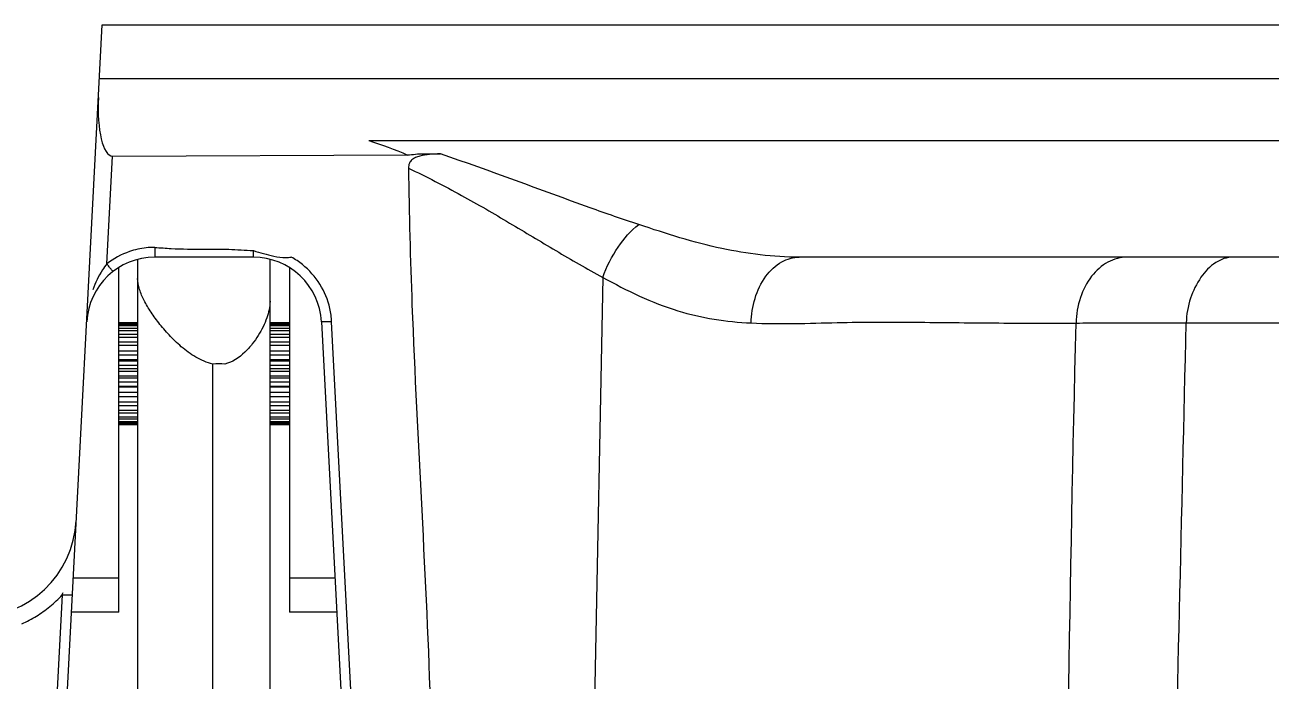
# Model space of a CAD drawing. Header units: millimetres. Extents: x -73584 to -37571, y -61249 to -50748.
# Drawn here: x -54093.75 to -54057.2, y -59217.72 to -59198.48 of the extents above; entities that cross this region are included whole.
import ezdxf

# ---------------------------------------------------------------- set-up
doc = ezdxf.new("R2010")
doc.units = ezdxf.units.MM
doc.header["$LTSCALE"] = 200
doc.layers.add('DIM', color=3, linetype='Continuous')

# ---------------------------------------------------------------- blocks, each defined once
blk = doc.blocks.new('12586')
at = {"color": 7, "linetype": 'Continuous'}
for p, q in [((-40180.123, -54896.429), (-40178.848, -54872.11)), ((-40178.848, -54872.11), (-40064.445, -54872.11)), ((-40064.362, -54873.691), (-40178.931, -54873.691)), ((-40171.035, -54875.502), (-40072.109, -54875.502)), ((-40178.716, -54879.115), (-40178.55, -54875.956)), ((-40178.55, -54875.956), (-40169.9, -54875.924)), ((-40177.307, -54878.634), (-40177.307, -54878.921)), ((-40174.417, -54878.921), (-40177.307, -54878.921)), ((-40174.417, -54878.921), (-40174.417, -54878.726)), ((-40084.872, -54878.921), (-40158.409, -54878.921)), ((-40178.362, -54889.334), (-40178.362, -54879.223)), ((-40177.812, -54878.989), (-40177.812, -54882.111)), ((-40173.929, -54896.055), (-40173.929, -54878.989)), ((-40173.362, -54879.225), (-40173.362, -54889.334)), ((-40178.362, -54880.837), (-40177.812, -54880.837)), ((-40178.362, -54880.85), (-40177.812, -54880.85)), ((-40178.362, -54880.889), (-40177.812, -54880.889)), ((-40178.362, -54880.929), (-40177.812, -54880.929)), ((-40178.362, -54881.004), (-40177.812, -54881.004)), ((-40178.362, -54881.069), (-40177.812, -54881.069)), ((-40173.929, -54880.837), (-40173.362, -54880.837)), ((-40173.929, -54880.85), (-40173.362, -54880.85)), ((-40173.929, -54880.889), (-40173.362, -54880.889)), ((-40173.929, -54880.929), (-40173.362, -54880.929)), ((-40173.929, -54881.004), (-40173.362, -54881.004)), ((-40173.929, -54881.069), (-40173.362, -54881.069)), ((-40172.42, -54880.816), (-40171.585, -54896.755)), ((-40171.323, -54896.026), (-40172.121, -54880.813)), ((-40178.362, -54881.177), (-40177.812, -54881.177)), ((-40178.362, -54881.264), (-40177.812, -54881.264)), ((-40178.362, -54881.401), (-40177.812, -54881.401)), ((-40178.362, -54881.506), (-40177.812, -54881.506)), ((-40173.929, -54881.177), (-40173.362, -54881.177)), ((-40173.929, -54881.264), (-40173.362, -54881.264)), ((-40173.929, -54881.401), (-40173.362, -54881.401)), ((-40173.929, -54881.506), (-40173.362, -54881.506)), ((-40178.362, -54881.665), (-40177.812, -54881.665)), ((-40178.362, -54881.784), (-40177.812, -54881.784)), ((-40173.929, -54881.665), (-40173.362, -54881.665)), ((-40173.929, -54881.784), (-40173.362, -54881.784)), ((-40177.812, -54881.932), (-40178.362, -54881.932)), ((-40178.362, -54881.959), (-40177.812, -54881.959)), ((-40178.362, -54882.086), (-40177.812, -54882.086)), ((-40177.812, -54882.198), (-40178.362, -54882.198)), ((-40177.812, -54882.111), (-40177.812, -54882.557)), ((-40175.605, -54896.055), (-40175.605, -54882.057)), ((-40173.362, -54881.932), (-40173.929, -54881.932)), ((-40173.929, -54881.959), (-40173.362, -54881.959)), ((-40173.929, -54882.086), (-40173.362, -54882.086)), ((-40173.362, -54882.198), (-40173.929, -54882.198)), ((-40178.362, -54882.269), (-40177.812, -54882.269)), ((-40178.362, -54882.399), (-40177.812, -54882.399)), ((-40177.812, -54882.47), (-40178.362, -54882.47)), ((-40178.362, -54882.582), (-40177.812, -54882.582)), ((-40177.812, -54882.557), (-40177.812, -54896.055)), ((-40173.929, -54882.269), (-40173.362, -54882.269)), ((-40173.929, -54882.399), (-40173.362, -54882.399)), ((-40173.362, -54882.47), (-40173.929, -54882.47)), ((-40173.929, -54882.582), (-40173.362, -54882.582)), ((-40178.362, -54882.709), (-40177.812, -54882.709)), ((-40177.812, -54882.736), (-40178.362, -54882.736)), ((-40178.362, -54882.884), (-40177.812, -54882.884)), ((-40173.929, -54882.709), (-40173.362, -54882.709)), ((-40173.362, -54882.736), (-40173.929, -54882.736)), ((-40173.929, -54882.884), (-40173.362, -54882.884)), ((-40178.362, -54883.003), (-40177.812, -54883.003)), ((-40178.362, -54883.162), (-40177.812, -54883.162)), ((-40178.362, -54883.267), (-40177.812, -54883.267)), ((-40173.929, -54883.003), (-40173.362, -54883.003)), ((-40173.929, -54883.162), (-40173.362, -54883.162)), ((-40173.929, -54883.267), (-40173.362, -54883.267)), ((-40178.362, -54883.404), (-40177.812, -54883.404)), ((-40178.362, -54883.491), (-40177.812, -54883.491)), ((-40178.362, -54883.599), (-40177.812, -54883.599)), ((-40178.362, -54883.664), (-40177.812, -54883.664)), ((-40173.929, -54883.404), (-40173.362, -54883.404)), ((-40173.929, -54883.491), (-40173.362, -54883.491)), ((-40173.929, -54883.599), (-40173.362, -54883.599)), ((-40173.929, -54883.664), (-40173.362, -54883.664)), ((-40178.362, -54883.739), (-40177.812, -54883.739)), ((-40178.362, -54883.779), (-40177.812, -54883.779)), ((-40178.362, -54883.818), (-40177.812, -54883.818)), ((-40178.362, -54883.831), (-40177.812, -54883.831)), ((-40173.929, -54883.739), (-40173.362, -54883.739)), ((-40173.929, -54883.779), (-40173.362, -54883.779)), ((-40173.929, -54883.818), (-40173.362, -54883.818)), ((-40173.929, -54883.831), (-40173.362, -54883.831)), ((-40178.362, -54888.334), (-40179.698, -54888.334)), ((-40172.026, -54888.334), (-40173.362, -54888.334)), ((-40180.024, -54888.829), (-40180.366, -54895.358)), ((-40178.362, -54889.334), (-40179.751, -54889.334)), ((-40171.974, -54889.334), (-40173.362, -54889.334))]:
    blk.add_line(p, q, dxfattribs=at)
for centre, radius, start, end in [((-40177.307, -54880.921), 2, 90, 177), ((-40177.3, -54880.947), 2.315, 108.9343, 127.7028), ((-40177.306, -54880.941), 2.308, 96.3397, 108.8435), ((-40177.307, -54880.935), 2.301, 90.0112, 96.3326), ((-40175.682, -54858.503), 20.196, 265.3857, 266.7551), ((-40174.417, -54880.921), 2, 3, 90), ((-40173.474, -54877.646), 1.286, 270.3512, 277.5844), ((-40174.419, -54880.934), 2.301, 51.2139, 61.0216), ((-40174.422, -54880.936), 2.304, 3.0394, 12.828), ((-56105.197, -54513.61), 15962.362, 358.5603968, 358.6816958), ((-40175.429, -54886.06), 4.007, 87.4869, 92.5133), ((-40182.606, -54886.487), 3, 270, 357), ((-40181.767, -54888.135), 1.876, 338.2781, 340.6927), ((-40182.623, -54886.458), 3.515, 301.6656, 309.5489), ((-40182.791, -54886.254), 3.779, 309.5377, 317.0578), ((-40182.576, -54886.524), 3.435, 293.4859, 301.5732)]:
    blk.add_arc(centre, radius, start, end, dxfattribs=at)
blk.add_ellipse((-40178.459, -54874.235), major_axis=(0.1, 1.72), ratio=0.290096, start_param=-4.693359, end_param=-3.124784, dxfattribs=at)
for points in [[(-40171.035, -54875.502), (-40170.65, -54875.626), (-40170.265, -54875.755), (-40169.9, -54875.927)], [(-40176.826, -54878.667), (-40176.505, -54878.685), (-40176.183, -54878.688), (-40175.862, -54878.685)], [(-40174.417, -54878.729), (-40174.22, -54878.79), (-40174.021, -54878.846), (-40173.82, -54878.891)], [(-40173.82, -54878.891), (-40173.704, -54878.916), (-40173.585, -54878.933), (-40173.466, -54878.932)], [(-40164.17, -54879.514), (-40164.277, -54884.831), (-40164.37, -54890.148), (-40164.477, -54895.465)]]:
    blk.add_open_spline(points, degree=3, dxfattribs=at)
for points, knots in [([(-40169.9, -54875.924), (-40169.819, -54875.924), (-40169.66, -54875.892), (-40169.417, -54875.886), (-40169.175, -54875.897), (-40169.013, -54875.893), (-40168.933, -54875.893)], [0, 0, 0, 0, 0.249999, 0.499688, 0.750039, 1, 1, 1, 1]), ([(-40168.933, -54875.893), (-40169.039, -54875.893), (-40169.241, -54875.899), (-40169.487, -54875.939), (-40169.661, -54875.994), (-40169.774, -54876.059), (-40169.856, -54876.168), (-40169.868, -54876.261), (-40169.866, -54876.309)], [0, 0, 0, 0, 0.281325, 0.533546, 0.652562, 0.763663, 0.87212, 1, 1, 1, 1]), ([(-40163.113, -54877.966), (-40163.592, -54877.808), (-40165.537, -54877.132), (-40167.458, -54876.388), (-40168.933, -54875.893)], [0, 0, 0, 0, 0.244718, 1, 1, 1, 1]), ([(-40169.866, -54876.309), (-40169.853, -54877.647), (-40169.704, -54883.004), (-40169.338, -54888.352), (-40169.22, -54892.371)], [0, 0, 0, 0, 0.249693, 1, 1, 1, 1]), ([(-40169.866, -54876.309), (-40169.341, -54876.561), (-40168.341, -54877.076), (-40166.914, -54877.907), (-40165.548, -54878.735), (-40164.634, -54879.261), (-40164.17, -54879.514)], [0, 0, 0, 0, 0.267163, 0.516163, 0.757315, 1, 1, 1, 1]), ([(-40164.17, -54879.514), (-40164.059, -54879.2), (-40163.765, -54878.636), (-40163.352, -54878.143), (-40163.113, -54877.966)], [0, 0, 0, 0, 0.528977, 1, 1, 1, 1]), ([(-40158.409, -54878.921), (-40159.171, -54878.921), (-40160.78, -54878.722), (-40162.312, -54878.233), (-40163.113, -54877.966)], [0, 0, 0, 0, 0.474236, 1, 1, 1, 1]), ([(-40175.862, -54878.685), (-40175.621, -54878.683), (-40175.139, -54878.683), (-40174.658, -54878.712), (-40174.417, -54878.729)], [0, 0, 0, 0, 0.499955, 1, 1, 1, 1]), ([(-40159.818, -54880.85), (-40159.812, -54880.609), (-40159.739, -54880.124), (-40159.442, -54879.484), (-40158.976, -54879.032), (-40158.585, -54878.921), (-40158.409, -54878.921)], [0, 0, 0, 0, 0.277712, 0.555252, 0.798387, 1, 1, 1, 1]), ([(-40148.79, -54878.921), (-40148.984, -54878.921), (-40149.396, -54879.033), (-40149.882, -54879.478), (-40150.203, -54880.113), (-40150.284, -54880.601), (-40150.29, -54880.853)], [0, 0, 0, 0, 0.217428, 0.454475, 0.718183, 1, 1, 1, 1]), ([(-40145.69, -54878.921), (-40145.867, -54878.921), (-40146.248, -54879.057), (-40146.667, -54879.516), (-40146.974, -54880.129), (-40147.054, -54880.606), (-40147.06, -54880.851)], [0, 0, 0, 0, 0.206673, 0.444401, 0.712806, 1, 1, 1, 1]), ([(-40178.716, -54879.115), (-40178.759, -54879.175), (-40178.924, -54879.411), (-40179.056, -54879.673), (-40179.126, -54879.877)], [0, 0, 0, 0, 0.253458, 1, 1, 1, 1]), ([(-40178.532, -54879.34), (-40178.533, -54879.341), (-40178.539, -54879.331), (-40178.549, -54879.324), (-40178.567, -54879.301), (-40178.601, -54879.262), (-40178.651, -54879.198), (-40178.694, -54879.144), (-40178.716, -54879.115)], [0, 0, 0, 0, 0.019313, 0.074911, 0.166018, 0.291599, 0.627269, 1, 1, 1, 1]), ([(-40172.175, -54880.424), (-40172.232, -54880.174), (-40172.43, -54879.691), (-40172.778, -54879.301), (-40172.978, -54879.14)], [0, 0, 0, 0, 0.499924, 1, 1, 1, 1]), ([(-40175.605, -54882.057), (-40175.781, -54882.017), (-40176.112, -54881.872), (-40176.531, -54881.561), (-40176.888, -54881.215), (-40177.192, -54880.858), (-40177.444, -54880.506), (-40177.64, -54880.167), (-40177.772, -54879.852), (-40177.812, -54879.642), (-40177.812, -54879.547)], [0, 0, 0, 0, 0.155252, 0.304741, 0.447476, 0.582155, 0.706966, 0.819604, 0.917704, 1, 1, 1, 1]), ([(-40164.17, -54879.514), (-40163.464, -54879.899), (-40162.406, -54880.422), (-40160.907, -54880.764), (-40160.181, -54880.832), (-40159.817, -54880.85)], [0, 0, 0, 0, 0.524949, 0.762288, 1, 1, 1, 1]), ([(-40173.929, -54880.215), (-40173.929, -54880.38), (-40174.011, -54880.734), (-40174.218, -54881.145), (-40174.449, -54881.475), (-40174.739, -54881.801), (-40175.032, -54882.007), (-40175.254, -54882.057)], [0, 0, 0, 0, 0.207715, 0.447291, 0.577455, 0.713554, 1, 1, 1, 1]), ([(-40172.121, -54880.813), (-40172.158, -54880.815), (-40172.228, -54880.818), (-40172.312, -54880.821), (-40172.366, -54880.821), (-40172.395, -54880.821), (-40172.409, -54880.818), (-40172.42, -54880.818), (-40172.42, -54880.816)], [0, 0, 0, 0, 0.369484, 0.705457, 0.831616, 0.923362, 0.979638, 1, 1, 1, 1]), ([(-40159.817, -54880.85), (-40158.977, -54880.893), (-40157.748, -54880.841), (-40156.148, -54880.82), (-40154.618, -54880.832), (-40152.671, -54880.854), (-40151.096, -54880.858), (-40150.29, -54880.853)], [0, 0, 0, 0, 0.264839, 0.386697, 0.503953, 0.746424, 1, 1, 1, 1]), ([(-40151.082, -54911.072), (-40150.955, -54908.564), (-40150.566, -54898.494), (-40150.481, -54888.417), (-40150.29, -54880.853)], [0, 0, 0, 0, 0.249132, 1, 1, 1, 1]), ([(-40150.29, -54880.853), (-40150.025, -54880.851), (-40148.948, -54880.849), (-40147.871, -54880.852), (-40147.06, -54880.851)], [0, 0, 0, 0, 0.246126, 1, 1, 1, 1]), ([(-40147.06, -54880.851), (-40145.063, -54880.85), (-40141.445, -54880.843), (-40133.212, -54880.846), (-40126.975, -54880.852), (-40122.36, -54880.851)], [0, 0, 0, 0, 0.24252, 0.439426, 1, 1, 1, 1]), ([(-40179.724, -54888.832), (-40179.725, -54888.834), (-40179.736, -54888.834), (-40179.75, -54888.836), (-40179.779, -54888.836), (-40179.832, -54888.837), (-40179.916, -54888.834), (-40179.986, -54888.831), (-40180.024, -54888.829)], [0, 0, 0, 0, 0.020986, 0.078137, 0.170252, 0.294231, 0.618551, 1, 1, 1, 1])]:
    blk.add_open_spline(points, degree=3, knots=knots, dxfattribs=at)
blk = doc.blocks.new('*U1115')
at = {"layer": 'DIM', "color": 0}
blk.add_blockref('12586', (40121.647, 54909.248), dxfattribs=at)
blk = doc.blocks.new('*U1116')
at = {"layer": 'DIM', "color": 0, "linetype": 'ByBlock', "lineweight": -2, "transparency": 16777216}
blk.add_blockref('*U1115', (500, 0), dxfattribs=at)

msp = doc.modelspace()

# ---------------------------------------------------------------- block references
at = {"layer": 'DIM', "color": 0}
msp.add_blockref('*U1116', (-54534.278, -59235.614), dxfattribs=at)

doc.saveas('drawing.dxf')
